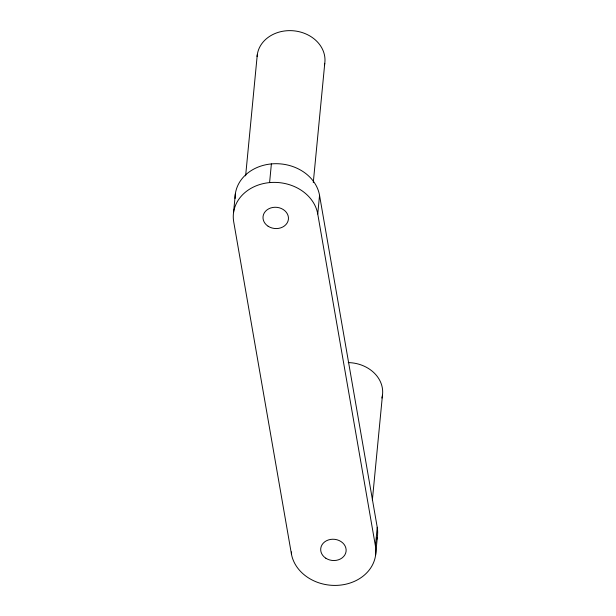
<?xml version="1.0" encoding="UTF-8"?>
<svg xmlns="http://www.w3.org/2000/svg" width="616" height="616" viewBox="0 0 616 616"><rect width="100%" height="100%" fill="white"/><g stroke="black" fill="none" stroke-linecap="round" stroke-linejoin="round"><path stroke-width="0.92" d="M233.549 212.551L235.35 193.863M245.622 175.86L257.28 54.762M235.066 198.491A42.527 35.459 5.5 0 1 274.151 163.733A42.527 35.459 5.5 0 1 319.542 195.318L377.231 527.288L375.429 545.976A42.527 35.459 5.5 0 1 339.547 585.2A42.527 35.459 5.5 0 1 291.391 553.792L233.71 221.822A42.527 35.459 5.5 0 1 269.592 182.598L271.387 163.91M313.282 182.544L324.763 63.348M375.429 545.976L317.748 214.006L319.542 195.318M291.391 553.792L291.576 551.921M372.349 500.207L382.451 395.31M375.591 555.247L377.385 536.559A42.527 35.459 5.5 0 0 377.231 527.288M269.592 182.598A42.527 35.459 5.5 0 1 317.748 214.006M377.246 537.468A42.527 35.459 5.5 0 1 376.869 539.293M348.233 362.601A34.019 28.367 5.5 0 1 381.897 398.044M257.095 56.595A34.019 28.367 5.5 0 1 294.979 30.954A34.019 28.367 5.5 0 1 324.432 65.165M268.114 226.234A12.759 10.641 5.5 0 0 288.38 219.527A12.759 10.641 5.5 0 0 270.686 207.985A12.759 10.641 5.5 0 0 268.114 226.234M325.802 558.204A12.759 10.641 5.5 0 0 346.061 551.497A12.759 10.641 5.5 0 0 328.374 539.955A12.759 10.641 5.5 0 0 325.802 558.204"/></g></svg>
